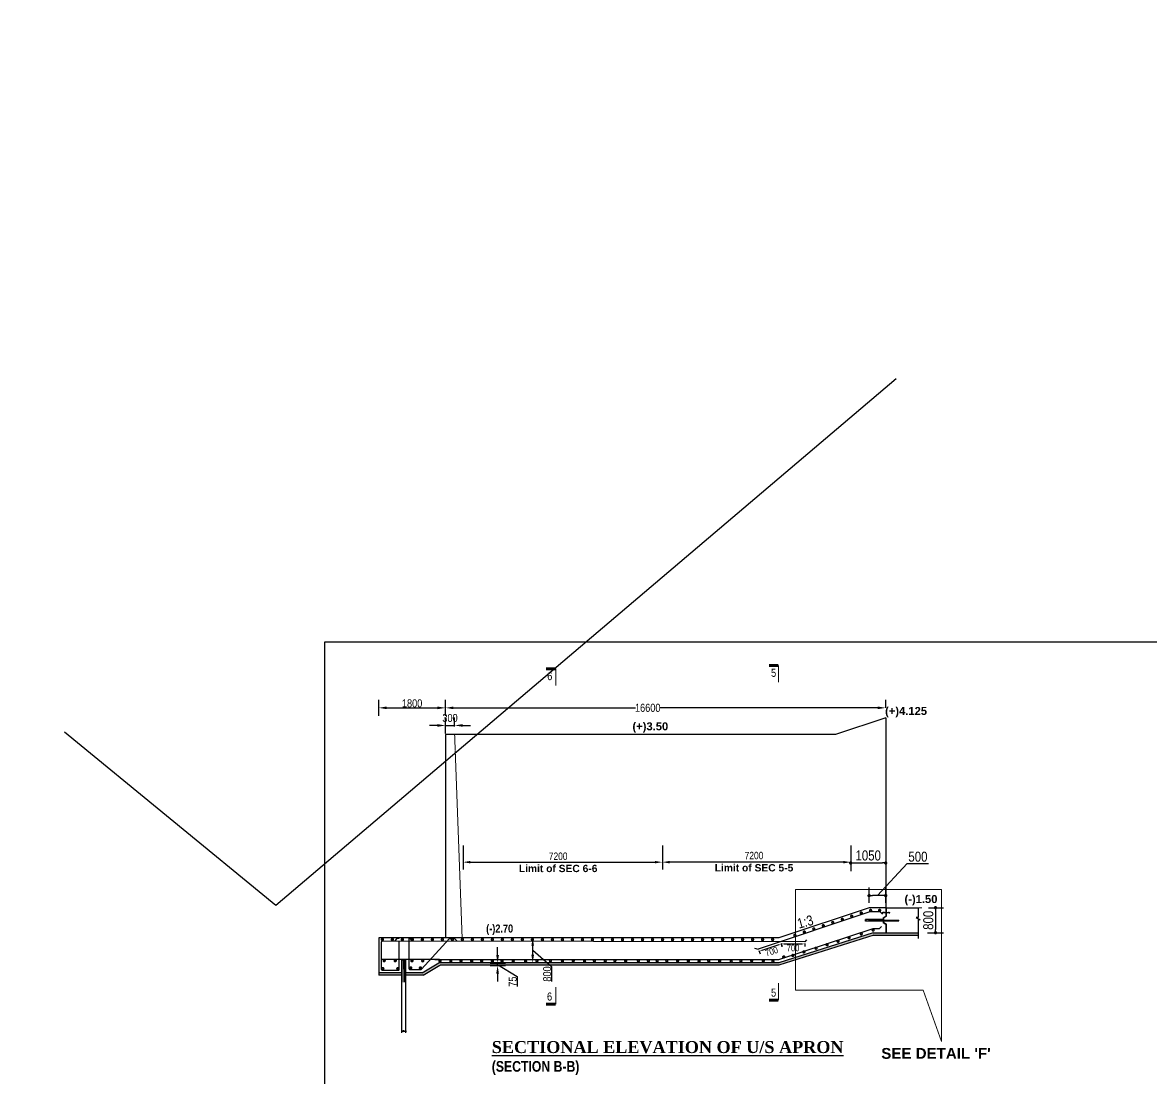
# Model space of a CAD drawing. Extents: x -119161 to 3778985, y -614964 to -30958.
# Drawn here: x 2950739 to 2984585, y -245201 to -213550 of the extents above; entities that cross this region are included whole.
import ezdxf

# ---------------------------------------------------------------- set-up
doc = ezdxf.new("R2010")
doc.units = 0
doc.header["$MEASUREMENT"] = 0
doc.linetypes.add('DASHED2', pattern=[9.525, 6.35, -3.175])
doc.linetypes.add('HIDDEN', pattern=[0.375, 0.25, -0.125])
doc.layers.get('0').update_dxf_attribs({"linetype": 'CONTINUOUS'})
doc.layers.get('DEFPOINTS').update_dxf_attribs({"linetype": 'CONTINUOUS'})
for name, color, linetype, lineweight in [('Dim', 7, 'CONTINUOUS', 9), ('HATCH', 252, 'CONTINUOUS', 5), ('line2', 3, 'CONTINUOUS', 30), ('ROD', 1, 'CONTINUOUS', 30), ('slop', 8, 'CONTINUOUS', 9)]:
    doc.layers.add(name, color=color, linetype=linetype, lineweight=lineweight)
for name, color, linetype in [('DOTTED', 240, 'DASHED2'), ('LINE', 7, 'CONTINUOUS'), ('TEXT', 10, 'CONTINUOUS'), ('TXT', 7, 'CONTINUOUS')]:
    doc.layers.add(name, color=color, linetype=linetype)
doc.styles.add('ARIAL', font='ARIALN.TTF')
doc.styles.add('DIM', font='isocp3.shx')
doc.styles.add('dimText', font='ARIALN.TTF')
doc.styles.get("Standard").update_dxf_attribs({"font": 'times.ttf', "height": 250})
doc.dimstyles.new('3', dxfattribs={"dimtxt": 225, "dimasz": 350, "dimexe": 100, "dimexo": 25, "dimgap": 9, "dimtad": 0, "dimdec": 0, "dimzin": 0, "dimdsep": 46, "dimtxsty": 'Standard', "dimcen": 0, "dimclrt": 256, "dimadec": 0, "dimazin": 0, "dimtfac": 1, "dimtdec": 0, "dimtofl": 0, "dimtmove": 2, "dimatfit": 3, "dimfxl": 1, "dimtolj": 1, "dimtzin": 0, "dimarcsym": 0})
doc.dimstyles.new('dim n_120', dxfattribs={"dimtxt": 240, "dimasz": 240, "dimexe": 240, "dimexo": 150, "dimgap": 100, "dimtad": 2, "dimdec": 0, "dimzin": 0, "dimdsep": 46, "dimtxsty": 'DIM', "dimcen": 350, "dimclrd": 5, "dimclre": 5, "dimclrt": 7, "dimadec": 0, "dimazin": 0, "dimtfac": 1, "dimtdec": 0, "dimtmove": 0, "dimatfit": 3, "dimfxl": 240, "dimfxlon": 1, "dimtolj": 1, "dimtzin": 0, "dimarcsym": 0})
doc.dimstyles.new('dim_250', dxfattribs={"dimtxt": 500, "dimasz": 500, "dimexe": 500, "dimexo": 100, "dimgap": 150, "dimtad": 1, "dimdec": 0, "dimzin": 0, "dimdsep": 46, "dimtxsty": 'ARIAL', "dimcen": 350, "dimclrd": 5, "dimclre": 5, "dimclrt": 7, "dimadec": 0, "dimazin": 0, "dimtfac": 1, "dimtdec": 0, "dimtmove": 0, "dimatfit": 3, "dimfxl": 500, "dimfxlon": 1, "dimtolj": 1, "dimtzin": 0, "dimarcsym": 0})
pattern_1 = [(37.5, (2624082.066, -259661.111), (-0.31496679, 9.63411885), [0, -7.6, 0, -8.5, 0, -8.125]), (7.5, (2624082.066, -259661.111), (8.84888353, 14.11073033), [0, -4.1, 0, -6.85, 0, -2.625]), (327.5, (2624075.916, -259661.111), (15.5707093, 0.02829527), [0, -2.5, 0, -9, 0, -11.75]), (317.5, (2624075.916, -259661.111), (15.030633, 4.3883778), [0, -1.25, 0, -5.9, 0, -6.75])]

# ---------------------------------------------------------------- blocks, each defined once
blk = doc.blocks.new('*D1183')
at = {"layer": 'DEFPOINTS', "color": 0, "lineweight": -2, "ltscale": 50}
for p in [(2963418, -234092), (2961418, -234582), (2963418, -234611)]:
    blk.add_point(p, dxfattribs=at)
at = {"layer": 'Dim', "color": 5, "lineweight": -2, "ltscale": 50}
for p, q in [((2961418, -234332), (2961418, -233852)), ((2963418, -234332), (2963418, -233852)), ((2961658, -234092), (2963178, -234092))]:
    blk.add_line(p, q, dxfattribs=at)
for points in [[(2961658, -234052), (2961658, -234132), (2961418, -234092)], [(2963178, -234052), (2963178, -234132), (2963418, -234092)]]:
    blk.add_solid(points, dxfattribs=at)
at = {"layer": 'Dim', "color": 7, "ltscale": 50, "insert": (2962418, -233959), "char_height": 240, "attachment_point": 5, "style": 'dimText'}
blk.add_mtext('\\A1;1800', dxfattribs=at)
blk = doc.blocks.new('*D1184')
at = {"layer": 'DEFPOINTS', "color": 0, "lineweight": -2, "ltscale": 50}
for p in [(2963418, -234092), (2976618, -234092), (2963418, -234592)]:
    blk.add_point(p, dxfattribs=at)
at = {"layer": 'Dim', "color": 5, "lineweight": -2, "ltscale": 50}
for p, q in [((2963418, -234332), (2963418, -233852)), ((2976618, -234092), (2976618, -233852)), ((2963658, -234092), (2969112, -234092)), ((2976378, -234092), (2969853, -234092))]:
    blk.add_line(p, q, dxfattribs=at)
for points in [[(2963658, -234052), (2963658, -234132), (2963418, -234092)], [(2976378, -234052), (2976378, -234132), (2976618, -234092)]]:
    blk.add_solid(points, dxfattribs=at)
at = {"layer": 'Dim', "color": 7, "ltscale": 50, "insert": (2969483, -234092), "char_height": 240, "attachment_point": 5, "style": 'dimText'}
blk.add_mtext('\\A1;16600', dxfattribs=at)
blk = doc.blocks.new('*D1185')
at = {"layer": 'DEFPOINTS', "color": 0, "lineweight": -2, "ltscale": 50}
for p in [(2964608, -241743), (2964608, -241818), (2964981, -241743)]:
    blk.add_point(p, dxfattribs=at)
at = {"layer": 'Dim', "color": 5, "lineweight": -2, "ltscale": 50}
for p, q in [((2964981, -241503), (2964981, -241263)), ((2964758, -241743), (2965221, -241743)), ((2964758, -241818), (2965221, -241818)), ((2964981, -241818), (2964981, -241743)), ((2964981, -241818), (2964981, -241743)), ((2964981, -241781), (2965567, -242148)), ((2964981, -242058), (2964981, -242298)), ((2965567, -242148), (2965567, -242450))]:
    blk.add_line(p, q, dxfattribs=at)
for points in [[(2964941, -241503), (2965021, -241503), (2964981, -241743)], [(2964941, -242058), (2965021, -242058), (2964981, -241818)]]:
    blk.add_solid(points, dxfattribs=at)
at = {"layer": 'Dim', "color": 7, "ltscale": 50, "insert": (2965435, -242299), "char_height": 240, "attachment_point": 5, "rotation": 90, "style": 'dimText'}
blk.add_mtext('\\A1;75', dxfattribs=at)
blk = doc.blocks.new('*D1195')
at = {"layer": 'DEFPOINTS', "color": 0, "lineweight": -2, "ltscale": 50}
for p in [(2963693, -234620), (2963693, -234803), (2963418, -236939)]:
    blk.add_point(p, dxfattribs=at)
at = {"layer": 'Dim', "color": 5, "lineweight": -2, "ltscale": 50}
for p, q in [((2963418, -234860), (2963418, -234380)), ((2963693, -234653), (2963693, -234380)), ((2963178, -234620), (2962938, -234620)), ((2963418, -234620), (2963693, -234620)), ((2963933, -234620), (2964173, -234620))]:
    blk.add_line(p, q, dxfattribs=at)
for points in [[(2963178, -234580), (2963178, -234660), (2963418, -234620)], [(2963933, -234580), (2963933, -234660), (2963693, -234620)]]:
    blk.add_solid(points, dxfattribs=at)
at = {"layer": 'Dim', "color": 7, "ltscale": 50, "insert": (2963555, -234397), "char_height": 240, "attachment_point": 5, "style": 'dimText'}
blk.add_mtext('\\A1;300', dxfattribs=at)
blk = doc.blocks.new('_Dot')
at = {"color": 0, "linetype": 'ByBlock', "lineweight": -2}
blk.add_line((-0.5, 0), (-1, 0), dxfattribs=at)
at = {"color": 0, "linetype": 'ByBlock', "const_width": 0.5}
blk.add_lwpolyline([(-0.25, 0, 1), (0.25, 0, 1)], format="xyb", close=True, dxfattribs=at)
blk = doc.blocks.new('*D1196')
at = {"layer": 'DEFPOINTS', "color": 0, "lineweight": -2, "ltscale": 50}
for p in [(2975568, -238284, 0), (2976618, -238284, 0), (2976618, -238743)]:
    blk.add_point(p, dxfattribs=at)
at = {"layer": 'Dim', "color": 5, "lineweight": -2, "ltscale": 50}
for p, q in [((2975568, -238503), (2975568, -238983)), ((2976618, -238503), (2976618, -238983)), ((2975668, -238743), (2976518, -238743))]:
    blk.add_line(p, q, dxfattribs=at)
at = {"layer": 'Dim', "color": 5, "lineweight": -2, "ltscale": 50, "xscale": 100, "yscale": 100, "zscale": 100, "rotation": 180}
blk.add_blockref('_Dot', (2975568, -238743), dxfattribs=at)
at = {"layer": 'Dim', "color": 5, "lineweight": -2, "ltscale": 50, "xscale": 100, "yscale": 100, "zscale": 100}
blk.add_blockref('_Dot', (2976618, -238743), dxfattribs=at)
at = {"layer": 'Dim', "color": 7, "ltscale": 50, "insert": (2976093, -238519), "char_height": 300, "attachment_point": 5, "style": 'dimText'}
blk.add_mtext('\\A1;1050', dxfattribs=at)
blk = doc.blocks.new('*D1197')
at = {"layer": 'DEFPOINTS', "color": 0, "lineweight": -2, "ltscale": 50}
for p in [(2976119, -239721), (2976119, -240085), (2976618, -240085)]:
    blk.add_point(p, dxfattribs=at)
at = {"layer": 'Dim', "color": 5, "lineweight": -2, "ltscale": 50}
for p, q in [((2976368, -239721), (2977263, -238759)), ((2977263, -238759), (2977906, -238759)), ((2976119, -239935), (2976119, -239481)), ((2976618, -239935), (2976618, -239481)), ((2976518, -239721), (2976219, -239721))]:
    blk.add_line(p, q, dxfattribs=at)
at = {"layer": 'Dim', "color": 5, "lineweight": -2, "ltscale": 50, "xscale": 100, "yscale": 100, "zscale": 100, "rotation": 180}
blk.add_blockref('_Dot', (2976119, -239721), dxfattribs=at)
at = {"layer": 'Dim', "color": 5, "lineweight": -2, "ltscale": 50, "xscale": 100, "yscale": 100, "zscale": 100}
blk.add_blockref('_Dot', (2976618, -239721), dxfattribs=at)
at = {"layer": 'Dim', "color": 7, "ltscale": 50, "insert": (2977584, -238556), "char_height": 300, "attachment_point": 5, "style": 'dimText'}
blk.add_mtext('\\A1;500', dxfattribs=at)
blk = doc.blocks.new('*D1198')
at = {"layer": 'DEFPOINTS', "color": 0, "lineweight": -2, "ltscale": 50}
for p in [(2977747, -240085), (2977347, -240835), (2978112, -240835)]:
    blk.add_point(p, dxfattribs=at)
at = {"layer": 'Dim', "color": 5, "lineweight": -2, "ltscale": 50}
for p, q in [((2977897, -240085), (2978352, -240085)), ((2978112, -240185), (2978112, -240735)), ((2977872, -240835), (2978352, -240835))]:
    blk.add_line(p, q, dxfattribs=at)
at = {"layer": 'Dim', "color": 5, "lineweight": -2, "ltscale": 50, "xscale": 100, "yscale": 100, "zscale": 100}
for p, rotation in [((2978112, -240085), 90), ((2978112, -240835), 270)]:
    blk.add_blockref('_Dot', p, dxfattribs=dict(at, rotation=rotation))
at = {"layer": 'Dim', "color": 7, "ltscale": 50, "insert": (2977896, -240460), "char_height": 300, "attachment_point": 5, "rotation": 90, "style": 'dimText'}
blk.add_mtext('\\A1;800', dxfattribs=at)
blk = doc.blocks.new('*U1100')
at = {"layer": 'ROD', "const_width": 53.8}
blk.add_lwpolyline([(22, 7, -1), (-22, -7, -1)], format="xyb", close=True, dxfattribs=at)
blk = doc.blocks.new('*U1101')
at = {"layer": 'Dim', "color": 0, "linetype": 'ByBlock', "lineweight": -2, "transparency": 16777216}
for p in [(0, 0), (300, 0), (600, 0), (900, 0), (1200, 0), (1500, 0), (1800, 0), (2100, 0), (2400, 0), (2700, 0), (3000, 0), (3300, 0), (3600, 0), (3900, 0), (4200, 0), (4500, 0), (4800, 0), (5100, 0), (5400, 0), (5700, 0), (6000, 0), (6300, 0), (6600, 0), (6900, 0), (7200, 0), (7500, 0), (7800, 0), (8100, 0), (8400, 0), (8700, 0), (9000, 0), (9300, 0), (9600, 0), (9900, 0), (10200, 0), (10500, 0), (10800, 0), (11100, 0), (11400, 0), (11700, 0)]:
    blk.add_blockref('*U1100', p, dxfattribs=at)
blk = doc.blocks.new('*U1102')
at = {"layer": 'ROD', "const_width": 53.8}
blk.add_lwpolyline([(22, 7, -1), (-22, -7, -1)], format="xyb", close=True, dxfattribs=at)
blk = doc.blocks.new('*U1103')
at = {"layer": 'Dim', "color": 0, "linetype": 'ByBlock', "lineweight": -2, "transparency": 16777216}
for p in [(0, 0), (300, 0), (600, 0), (900, 0), (1200, 0), (1500, 0), (1800, 0), (2100, 0)]:
    blk.add_blockref('*U1102', p, dxfattribs=at)
blk = doc.blocks.new('huk')
at = {"layer": 'Dim'}
h = blk.add_hatch(dxfattribs=at)
h.set_pattern_fill('ANSI31', color=15)
h.set_pattern_definition([(45, (-358365.36117, -19477.47705), (-0.08838834765, 0.08838834765), [])])
h.paths.add_polyline_path([(13, 3, 0.75964), (-13, 3), (-94, 3, 4.674984), (-94, -6), (-12, -6, 0.637498), (12, -6), (94, -6, 4.674984), (94, 3)])
h.paths.add_polyline_path([(-6, 0, -1), (6, 0, -1)], flags=16)
at = {"layer": 'DOTTED', "color": 8}
for points in [[(-94, 3), (-13, 3)], [(13, 3), (94, 3)], [(-94, -6), (-12, -6)], [(12, -6), (94, -6)]]:
    blk.add_lwpolyline(points, dxfattribs=at)
blk.add_circle((0, 0), 6.04, dxfattribs=at)
for centre, radius, start, end in [((-104, -1), 11, 24.1477, 335.8523), ((0, 0), 13, 15.5565, 164.4435), ((104, -1), 11, 204.1477, 155.8523), ((0, 0), 13, 204.9652, 335.0348)]:
    blk.add_arc(centre, radius, start, end, dxfattribs=at)
blk = doc.blocks.new('*D1202')
at = {"layer": 'DEFPOINTS', "color": 0, "lineweight": -2, "ltscale": 50}
for p in [(2972801, -241319), (2973466, -241098), (2972825, -241391)]:
    blk.add_point(p, dxfattribs=at)
at = {"layer": 'Dim', "color": 5, "lineweight": -2, "ltscale": 50}
for p, q in [((2973414, -241195), (2972901, -241366)), ((2973482, -241145), (2973515, -241245)), ((2972817, -241367), (2972850, -241467))]:
    blk.add_line(p, q, dxfattribs=at)
for points in [[(2973410, -241182), (2973418, -241207), (2973490, -241170)], [(2972897, -241353), (2972905, -241378), (2972825, -241391)]]:
    blk.add_solid(points, dxfattribs=at)
at = {"layer": 'Dim', "color": 7, "ltscale": 50, "insert": (2973196, -241396), "char_height": 200, "attachment_point": 5, "rotation": 18.4305, "style": 'dimText'}
blk.add_mtext('\\A1;700', dxfattribs=at)
blk = doc.blocks.new('*D1203')
at = {"layer": 'DEFPOINTS', "color": 0, "lineweight": -2, "ltscale": 50}
for p in [(2973490, -241106), (2974190, -241106), (2974190, -241169)]:
    blk.add_point(p, dxfattribs=at)
at = {"layer": 'Dim', "color": 5, "lineweight": -2, "ltscale": 50}
for p, q in [((2973490, -241156), (2973490, -241249)), ((2973570, -241169), (2974110, -241169)), ((2974190, -241156), (2974190, -241249))]:
    blk.add_line(p, q, dxfattribs=at)
for points in [[(2973570, -241155), (2973570, -241182), (2973490, -241169)], [(2974110, -241155), (2974110, -241182), (2974190, -241169)]]:
    blk.add_solid(points, dxfattribs=at)
at = {"layer": 'Dim', "color": 7, "ltscale": 50, "insert": (2973840, -241291), "char_height": 200, "attachment_point": 5, "style": 'dimText'}
blk.add_mtext('\\A1;700', dxfattribs=at)
blk = doc.blocks.new('SEX')
at = {"layer": 'Dim', "color": 6, "ltscale": 500}
blk.add_lwpolyline([(0, 0, 60, 60, 0), (192, 0, 0, 0, 0)], format="xyseb", dxfattribs=at)
blk.add_lwpolyline([(0, -337), (0, 0), (0, 0)], dxfattribs=at)
blk = doc.blocks.new('*D1225')
at = {"layer": 'DEFPOINTS', "color": 0, "lineweight": -2, "ltscale": 50}
for p in [(2966034, -240985), (2966071, -240985), (2966034, -241735)]:
    blk.add_point(p, dxfattribs=at)
at = {"layer": 'Dim', "color": 5, "lineweight": -2, "ltscale": 50}
for p, q in [((2966034, -240985), (2965794, -240985)), ((2966034, -241495), (2966034, -241225)), ((2966034, -241360), (2966602, -241842)), ((2966034, -241735), (2965794, -241735)), ((2966602, -241842), (2966602, -242297))]:
    blk.add_line(p, q, dxfattribs=at)
for points in [[(2965994, -241225), (2966074, -241225), (2966034, -240985)], [(2965994, -241495), (2966074, -241495), (2966034, -241735)]]:
    blk.add_solid(points, dxfattribs=at)
at = {"layer": 'Dim', "color": 7, "ltscale": 50, "insert": (2966470, -242070), "char_height": 240, "attachment_point": 5, "rotation": 90, "style": 'dimText'}
blk.add_mtext('\\A1;800', dxfattribs=at)
blk = doc.blocks.new('*D1282')
at = {"layer": 'DEFPOINTS', "color": 0, "lineweight": -2, "ltscale": 50}
for p in [(2969922, -237803), (2963945, -238044), (2969922, -238718)]:
    blk.add_point(p, dxfattribs=at)
at = {"layer": 'Dim', "color": 5, "lineweight": -2, "ltscale": 50}
for p, q in [((2963945, -238218), (2963945, -238938)), ((2969922, -238218), (2969922, -238938)), ((2964165, -238718), (2969702, -238718))]:
    blk.add_line(p, q, dxfattribs=at)
for points in [[(2964165, -238681), (2964165, -238754), (2963945, -238718)], [(2969702, -238681), (2969702, -238754), (2969922, -238718)]]:
    blk.add_solid(points, dxfattribs=at)
at = {"layer": 'Dim', "color": 7, "ltscale": 50, "insert": (2966797, -238725), "char_height": 220, "attachment_point": 5, "style": 'ARIAL'}
blk.add_mtext('\\A1;7200\\P{\\fArial|b1|i0|c0|p34;Limit of SEC 6-6}', dxfattribs=at)
blk = doc.blocks.new('*D1283')
at = {"layer": 'DEFPOINTS', "color": 0, "lineweight": -2, "ltscale": 50}
for p in [(2975568, -237825), (2969922, -238283), (2969922, -238718)]:
    blk.add_point(p, dxfattribs=at)
at = {"layer": 'Dim', "color": 5, "lineweight": -2, "ltscale": 50}
for p, q in [((2975568, -238218), (2975568, -238938)), ((2969922, -238383), (2969922, -238938)), ((2975348, -238718), (2970142, -238718))]:
    blk.add_line(p, q, dxfattribs=at)
for points in [[(2970142, -238681), (2970142, -238754), (2969922, -238718)], [(2975348, -238681), (2975348, -238754), (2975568, -238718)]]:
    blk.add_solid(points, dxfattribs=at)
at = {"layer": 'Dim', "color": 7, "ltscale": 50, "insert": (2972669, -238704), "char_height": 220, "attachment_point": 5, "style": 'ARIAL'}
blk.add_mtext('\\A1;7200\\P{\\fArial|b1|i0|c0|p34;Limit of SEC 5-5}', dxfattribs=at)
blk = doc.blocks.new('*D2064')
at = {"layer": 'DEFPOINTS', "color": 0, "lineweight": -2}
for p in [(2462635, -31122), (2462635, -33338), (2521930, -33338)]:
    blk.add_point(p, dxfattribs=at)
at = {"layer": 'DEFPOINTS', "color": 0, "linetype": 'ByBlock', "lineweight": -2}
for p in [(3484626, -240111), (3485507, -240111), (3485507, -240315)]:
    blk.add_point(p, dxfattribs=at)
at = {"layer": 'LINE', "color": 0, "lineweight": -2}
for p, q in [((2462635, -33313), (2462635, -31022)), ((2463185, -31122), (2491842, -31122)), ((2521380, -31122), (2492723, -31122)), ((2521930, -33313), (2521930, -31022))]:
    blk.add_line(p, q, dxfattribs=at)
at = {"layer": 'LINE', "color": 0, "linetype": 'ByBlock', "lineweight": -2}
for p, q in [((3484626, -240136), (3484626, -240415)), ((3485507, -240136), (3485507, -240415)), ((3484976, -240315), (3485157, -240315))]:
    blk.add_line(p, q, dxfattribs=at)
at = {"layer": 'LINE', "color": 0, "lineweight": -2}
for points in [[(2463185, -31031), (2463185, -31214), (2462635, -31122)], [(2521380, -31031), (2521380, -31214), (2521930, -31122)]]:
    blk.add_solid(points, dxfattribs=at)
at = {"layer": 'LINE', "color": 0, "linetype": 'ByBlock', "lineweight": -2}
for points in [[(3484976, -240257), (3484976, -240373), (3484626, -240315)], [(3485157, -240257), (3485157, -240373), (3485507, -240315)]]:
    blk.add_solid(points, dxfattribs=at)
at = {"layer": 'LINE', "insert": (2492283, -31122), "char_height": 250, "attachment_point": 5}
blk.add_mtext('\\A1;59295', dxfattribs=at)
at = {"layer": 'LINE', "linetype": 'ByBlock', "lineweight": -2, "insert": (3485066, -240810), "char_height": 250, "attachment_point": 5}
blk.add_mtext('\\A1;1000', dxfattribs=at)

msp = doc.modelspace()

# ---------------------------------------------------------------- hatches: boundary and pattern name
at = {"layer": 'Dim'}
h = msp.add_hatch(dxfattribs=at)
h.set_pattern_fill('AR-SAND', color=8, scale=5)
h.set_pattern_definition(pattern_1)
h.paths.add_polyline_path([(2976638.3, -240084.6), (2976618.3, -240084.6), (2976618.3, -240334.6), (2976538.3, -240384.6), (2976538.3, -240428.5), (2976558.3, -240428.5), (2976558.3, -240391.7), (2976638.3, -240341.7)])
h = msp.add_hatch(color=15, dxfattribs=at)
h.dxf.hatch_style = 1
h.paths.add_polyline_path([(2976033.8, -240440.7), (2976008.3, -240440.7), (2976008.4, -240490.7), (2976033.9, -240490.7)])
h = msp.add_hatch(color=15, dxfattribs=at)
h.dxf.hatch_style = 1
h.paths.add_polyline_path([(2977008.1, -240455.5), (2977008.1, -240475.5), (2976108.7, -240475.5), (2976108.7, -240455.5)])
h = msp.add_hatch(dxfattribs=at)
h.set_pattern_fill('AR-SAND', color=8, scale=5)
h.set_pattern_definition(pattern_1)
h.paths.add_polyline_path([(2976618.3, -240834.6), (2976638.3, -240834.6), (2976638.3, -240577.5), (2976558.3, -240527.5), (2976558.3, -240490.7), (2976538.3, -240490.7), (2976538.3, -240534.6), (2976618.3, -240584.6)])
at = {"layer": 'HATCH', "ltscale": 10}
h = msp.add_hatch(dxfattribs=at)
h.set_pattern_fill('ANSI31', color=256, scale=375, angle=45, style=0)
h.set_pattern_definition([(90, (2945506.11, -232611.36), (-46.875, 7e-15), [])])
h.paths.add_polyline_path([(2962108.3, -242310.9), (2962152.5, -242310.9), (2962152.5, -242297.4), (2962180.5, -242323.4), (2962180.5, -242310.9), (2962228.3, -242310.9), (2962228.3, -241660.1), (2962108.3, -241660.1)])
at = {"layer": 'LINE', "lineweight": 15}
h = msp.add_hatch(dxfattribs=at)
h.set_pattern_fill('AR-CONC', color=51, scale=20, style=0)
h.set_pattern_definition([(50, (148550.98, 479074), (143.4520365, -12.550427), [15, -165]), (355, (148550.98, 479074), (-27.750267, 150.438427), [12, -132]), (100.4514445, (148562.93, 479072.96), (115.7017693, 137.887998), [12.7480384, -140.2284224]), (46.1842, (148550.98, 479114), (213.448266, -33.103856), [22.5, -247.5]), (96.6356355, (148568.76, 479111.24), (186.932389, 194.82372), [19.122068, -210.342752]), (351.184164, (148550.98, 479114), (186.932389, 194.82372), [18, -198]), (21, (148570.98, 479104), (119.3814104, -80.523778), [15, -165]), (326, (148570.98, 479104), (48.6630664, 145.030009), [12, -132]), (71.451445, (148580.92, 479097.29), (168.0444753, 64.5062306), [12.748038, -140.2284224]), (37.5, (148550.975, 479074), (2.4319711, 66.5787708), [0, -130.4, 0, -134, 0, -132.5]), (7.5, (148550.975, 479074), (52.6139075, 78.8823424), [0, -76.4, 0, -127.4, 0, -50.5]), (327.5, (148506.375, 479074), (106.7644872, -4.5109743), [0, -50, 0, -156, 0, -207]), (317.5, (148486.375, 479074), (116.637234, 20.0209965), [0, -65, 0, -103.6, 0, -147])])
h.paths.add_polyline_path([(2962228.3, -242034.6), (2962228.3, -242109.4), (2962749.7, -242109.4), (2963249, -241809.6), (2968501.7, -241809.6), (2971160.7, -241809.6), (2973418.5, -241809.6), (2976251.8, -240909.6), (2977592.4, -240909.6), (2977592.4, -240834.6), (2977088.3, -240834.6), (2976240.2, -240834.6), (2974388, -241421.9), (2973418.5, -241734.6), (2971149.4, -241734.6), (2968489.9, -241734.6), (2963222, -241734.6), (2962722.4, -242034.6)])
h.paths.add_polyline_path([(2962108.3, -242109.4), (2962108.3, -242034.6), (2961419, -242034.6), (2961419, -242109.4)])

# ---------------------------------------------------------------- linework, layer by layer
for p, q in [((2976558.3, -240439.9), (2976008.3, -240440.7)), ((2976558.3, -240490.7), (2976008.4, -240490.7))]:
    msp.add_line(p, q)
for points in [[(2976008.4, -240490.7), (2976008.3, -240440.7)], [(2976033.9, -240490.7), (2976033.8, -240440.7)]]:
    msp.add_lwpolyline(points)
at = {"layer": 'Dim', "ltscale": 500}
msp.add_line((2976676.9, -240084.6), (2977702.8, -240084.6), dxfattribs=at)
at = {"layer": 'DOTTED', "color": 0, "linetype": 'HIDDEN', "lineweight": 20, "ltscale": 5}
msp.add_lwpolyline([(2963692.7, -234892.8), (2963918.3, -240984.6)], dxfattribs=at)
at = {"layer": 'DOTTED', "color": 7, "linetype": 'HIDDEN', "lineweight": 20, "ltscale": 3000000.0}
for points in [[(2977745.5, -242550.6), (2973914.7, -242550.6), (2973914.7, -239536.7), (2978294, -239536.7), (2978294, -242808.4)], [(2978294, -242808.4), (2978294, -244095.2), (2977745.5, -242550.6)]]:
    msp.add_lwpolyline(points, dxfattribs=at)
at = {"layer": 'LINE', "color": 0, "linetype": 'ByBlock', "lineweight": -2}
for p, q in [((2958334.4, -240005.3), (2976936.3, -224219.7)), ((2951995.3, -234812.7), (2958334.4, -240005.3))]:
    msp.add_line(p, q, dxfattribs=at)
at = {"layer": 'LINE', "ltscale": 500}
for p, q in [((2963418.3, -234892.8), (2963418.3, -240984.6)), ((2976618.3, -240084.6), (2977595, -240084.6)), ((2976240.2, -240834.6), (2977592.4, -240834.6)), ((2976251.8, -240909.6), (2977592.4, -240909.6))]:
    msp.add_line(p, q, dxfattribs=at)
at = {"layer": 'LINE', "ltscale": 0.5}
msp.add_line((2975114.2, -234892.8), (2963418.3, -234892.8), dxfattribs=at)
at = {"layer": 'LINE'}
for p, q in [((2962108.3, -243829.6), (2962108.3, -241634.6)), ((2962228.3, -241634.6), (2962108.3, -241634.6)), ((2962168.3, -241920.6), (2962168.3, -241634.6)), ((2962228.3, -243829.6), (2962228.3, -241634.6)), ((2962228.3, -241659.6), (2962108.3, -241659.6)), ((2962108.3, -242034.6), (2961419, -242034.6)), ((2962108.3, -242109.4), (2961419, -242109.4)), ((2962722.4, -242034.6), (2962228.3, -242034.6)), ((2962749.7, -242109.4), (2962228.3, -242109.4))]:
    msp.add_line(p, q, dxfattribs=at)
at = {"layer": 'LINE', "elevation": 0}
msp.add_lwpolyline([(3013566.8, -270127.2), (2959803.4, -270127.2), (2959803.4, -232108.7), (3013566.8, -232108.7)], close=True, dxfattribs=at)
at = {"layer": 'LINE', "ltscale": 500}
for points in [[(2976618.3, -234391.4), (2975114.2, -234892.8)], [(2976618.3, -234391.4), (2976618.3, -240084.6)], [(2976618.3, -234391.4), (2976618.3, -240084.6)], [(2976618.3, -240084.6), (2976118.5, -240084.6), (2973418.5, -240984.6), (2961419, -240984.6)], [(2976240.2, -240834.6), (2973418.5, -241734.6), (2963222, -241734.6)], [(2976262.9, -240906.1), (2973418.5, -241809.6), (2963254.9, -241809.6)], [(2961419, -240984.6), (2961419, -242109.4)], [(2962722.4, -242034.6), (2963222, -241734.6)], [(2962749.7, -242109.4), (2963249, -241809.6)]]:
    msp.add_lwpolyline(points, dxfattribs=at)
at = {"layer": 'LINE', "lineweight": 15}
for points in [[(2976618.3, -240240.5), (2976618.3, -240334.6), (2976538.3, -240384.6), (2976538.3, -240440)], [(2976638.3, -240240.7), (2976638.3, -240341.7), (2976558.3, -240391.7), (2976558.3, -240455.5)], [(2976618.3, -240084.6), (2976618.3, -240240.5)], [(2976638.3, -240084.6), (2976638.3, -240240.7)], [(2976538.3, -240490.7), (2976538.3, -240534.6), (2976618.3, -240584.6), (2976618.3, -240834.6)], [(2976558.3, -240475.5), (2976558.3, -240527.5), (2976638.3, -240577.5), (2976638.3, -240834.6)]]:
    msp.add_lwpolyline(points, dxfattribs=at)
at = {"layer": 'LINE'}
msp.add_lwpolyline([(2962094, -243779.6), (2962156.9, -243779.6), (2962156.9, -243751), (2962185, -243806.4), (2962185, -243779.6), (2962251.4, -243779.6)], dxfattribs=at)
at = {"layer": 'line2', "color": 2}
msp.add_line((2977008.1, -240475.5), (2977008.1, -240455.5), dxfattribs=at)
at = {"layer": 'line2', "color": 1}
for points in [[(2976618.3, -240084.6), (2976638.3, -240084.6)], [(2976638.3, -240242.8), (2976634.1, -240246.2), (2976628.2, -240247.6), (2976621.9, -240245.9), (2976618.3, -240243)], [(2976638.3, -240834.6), (2976618.3, -240834.6)]]:
    msp.add_lwpolyline(points, dxfattribs=at)
at = {"layer": 'line2', "color": 5}
msp.add_lwpolyline([(2977595, -240084.6), (2977595, -240379.3), (2977526.7, -240379.3), (2977654.3, -240450.2), (2977592.4, -240449.6), (2977592.4, -241010.3)], dxfattribs=at)
at = {"layer": 'line2', "color": 2}
for points in [[(2976108.7, -240455.5), (2977008.1, -240455.5)], [(2976108.7, -240455.5), (2976108.7, -240475.5)], [(2976108.7, -240475.5), (2977008.1, -240475.5)]]:
    msp.add_lwpolyline(points, dxfattribs=at)
at = {"layer": 'ROD', "ltscale": 500}
for points in [[(2976449.5, -240209.6), (2976138.8, -240209.6), (2972795.1, -241323.9)], [(2976520.8, -240274.2), (2976449.5, -240209.6)], [(2963102.3, -241631), (2973418.5, -241631), (2976240.2, -240709.6), (2976436.9, -240709.6), (2976491.8, -240648.3)], [(2962034.3, -241009.6), (2961959.3, -241009.6), (2961896.6, -241079.2)], [(2962323.6, -241007.8), (2962348.6, -241007.8), (2962411.2, -241077.4)], [(2963536.4, -241009.6), (2963686.4, -241009.6), (2963773.4, -241088.4)], [(2972682.2, -241292.4), (2972795.2, -241323.9)], [(2974241.1, -241044.9), (2974192.1, -241104)], [(2963239.2, -241631), (2961496.7, -241631)]]:
    msp.add_lwpolyline(points, dxfattribs=at)
at = {"layer": 'ROD', "const_width": 53.8}
for points in [[(2976183.4, -240151.1, -1), (2976146.4, -240178.8, -1)], [(2976454, -240148.9, -1), (2976417, -240176.6, -1)], [(2975535.8, -240969.7, -1), (2975498.9, -240997.5, -1)], [(2975902.3, -240854, -1), (2975865.3, -240881.8, -1)], [(2976260.3, -240740.5, -1), (2976223.3, -240768.3, -1)], [(2974547.8, -241283, -1), (2974510.9, -241310.8, -1)], [(2974877.2, -241179.2, -1), (2974840.2, -241206.9, -1)], [(2975206.5, -241075.3, -1), (2975169.6, -241103, -1)], [(2961600.8, -241657.8, -1), (2961563.8, -241685.5, -1)], [(2961931.9, -241657.8, -1), (2961895, -241685.5, -1)], [(2962432.5, -241660.5, -1), (2962395.5, -241688.2, -1)], [(2962756.8, -241662.3, -1), (2962719.8, -241690, -1)], [(2963273.6, -241663.9, -1), (2963236.6, -241691.6, -1)], [(2963597.9, -241665.7, -1), (2963560.9, -241693.4, -1)], [(2963900.7, -241665.4, -1), (2963863.8, -241693.1, -1)], [(2964225, -241667.2, -1), (2964188.1, -241694.9, -1)], [(2964521, -241665.4, -1), (2964484, -241693.1, -1)], [(2964842.5, -241669.9, -1), (2964805.5, -241697.6, -1)], [(2965132.5, -241669.2, -1), (2965095.5, -241696.9, -1)], [(2965467.6, -241667.7, -1), (2965430.6, -241695.4, -1)], [(2965839.2, -241669, -1), (2965802.2, -241696.7, -1)], [(2966179.6, -241662.8, -1), (2966142.7, -241690.5, -1)], [(2966585.8, -241662.2, -1), (2966548.8, -241689.9, -1)], [(2966944.3, -241665.9, -1), (2966907.4, -241693.6, -1)], [(2967268.6, -241658.3, -1), (2967231.7, -241686, -1)], [(2967605.8, -241667, -1), (2967568.8, -241694.7, -1)], [(2967901.8, -241662.5, -1), (2967864.8, -241690.2, -1)], [(2968226.1, -241664.3, -1), (2968189.1, -241692, -1)], [(2968516.1, -241660.4, -1), (2968479.1, -241688.1, -1)], [(2968840.4, -241665.4, -1), (2968803.4, -241693.1, -1)], [(2969222.2, -241662.1, -1), (2969185.2, -241689.8, -1)], [(2969520.8, -241662.5, -1), (2969483.8, -241690.2, -1)], [(2969783.8, -241662.5, -1), (2969746.8, -241690.2, -1)], [(2970073.8, -241663.6, -1), (2970036.9, -241691.3, -1)], [(2970398.1, -241660.5, -1), (2970361.2, -241688.2, -1)], [(2970717.2, -241666.1, -1), (2970680.2, -241693.8, -1)], [(2971041.5, -241667.8, -1), (2971004.5, -241695.5, -1)], [(2971331.6, -241664.9, -1), (2971294.6, -241692.6, -1)], [(2971655.9, -241666.7, -1), (2971618.9, -241694.4, -1)], [(2972003.2, -241668.9, -1), (2971966.3, -241696.6, -1)], [(2972293.3, -241665.3, -1), (2972256.3, -241693, -1)], [(2972617.6, -241656.6, -1), (2972580.6, -241684.3, -1)], [(2972965, -241658.8, -1), (2972928, -241686.5, -1)], [(2973255.1, -241672.2, -1), (2973218.1, -241699.9, -1)], [(2973579.4, -241546.4, -1), (2973542.4, -241574.1, -1)], [(2973854.1, -241500.1, -1), (2973817.2, -241527.8, -1)], [(2974183.5, -241394.1, -1), (2974146.5, -241421.8, -1)], [(2961559.3, -241894.3, -1), (2961522.3, -241922, -1)], [(2962008, -241897.7, -1), (2961971, -241925.4, -1)], [(2962394.6, -241874.7, -1), (2962357.7, -241902.4, -1)], [(2962684.7, -241874.7, -1), (2962647.7, -241902.4, -1)]]:
    msp.add_lwpolyline(points, format="xyb", close=True, dxfattribs=at)
at = {"layer": 'ROD', "ltscale": 500}
for points in [[(2974192.1, -241104), (2961524, -241084.9, 0.4142136), (2961494, -241114.9), (2961494, -241923.6, 0.4142134), (2961524, -241953.6), (2962004.3, -241954, 0.4142137), (2962034.3, -241924), (2962034.3, -241104)], [(2962323.6, -241007.8), (2962323.6, -241903.1, 0.4142136), (2962353.6, -241933.1), (2962675, -241934.8, 0.1991234), (2962696.3, -241926), (2963536.4, -241009.6)]]:
    msp.add_lwpolyline(points, format="xyb", dxfattribs=at)
at = {"layer": 'slop'}
msp.add_line((2963517.5, -240984.6), (2963517.5, -240984.6), dxfattribs=at)

# ---------------------------------------------------------------- block references
at = {"layer": 'Dim', "color": 6, "xscale": -1.5, "yscale": 1.5, "zscale": 1.5}
for p in [(2973402.3, -232820.6, 0), (2966722.7, -232919.6)]:
    msp.add_blockref('SEX', p, dxfattribs=at)
at = {"layer": 'Dim', "rotation": 18.55056654266602}
msp.add_blockref('*U1103', (2973894, -240909.1), dxfattribs=at)
at = {"layer": 'Dim'}
msp.add_blockref('*U1101', (2961526.4, -241038.3), dxfattribs=at)
at = {"layer": 'Dim', "color": 6, "xscale": 1.5, "yscale": 1.5, "zscale": 1.5, "rotation": 180}
for p in [(2966722.7, -242971.2), (2973402.3, -242853.1, 0)]:
    msp.add_blockref('SEX', p, dxfattribs=at)
at = {"layer": 'line2', "color": 1, "xscale": -1}
msp.add_blockref('huk', (2976628.2, -240234.5), dxfattribs=at)

# ---------------------------------------------------------------- texts
at = {"layer": 'TEXT', "ltscale": 500, "style": 'ARIAL'}
msp.add_text('1:3', height=300, rotation=15.54193, dxfattribs=at).set_placement((2974015.5, -240713.8))
at = {"layer": 'TEXT', "color": 6, "attachment_point": 6, "style": 'ARIAL'}
for s, insert, char_height, width in [('{\\fArial|b1|i0|c0|p34;(+)4.125}', (2977857.2, -234221, 0), 240, 1826.208), ('{\\fArial|b1|i0|c0|p34;(+)3.50}', (2970096.5, -234681.9, 0), 240, 1826.208), ('{\\fArial|b1|i0|c0|p34;(-)1.50}', (2978168.9, -239860, 0), 240, 1826.208), ('{\\fArial Narrow|b1|i0|c0|p34;(-)2.70}', (2965448, -240743.5, 0), 240, 1504.163), ("{\\fArial|b1|i0|c0|p34;\\C7;SEE DETAIL 'F'}", (2979767.6, -244452.6, 0), 324, 4023.175)]:
    msp.add_mtext(s, dxfattribs=dict(at, insert=insert, char_height=char_height, width=width))
at = {"layer": 'TXT', "char_height": 240, "attachment_point": 5, "style": 'ARIAL'}
for insert in [(2966545.7, -233142.3), (2966539.4, -242748.5)]:
    msp.add_mtext('6', dxfattribs=dict(at, insert=insert))
for insert, width in [((2973257.3, -233043.3, 0), 345.867), ((2973257.3, -242630.4, 0), 241.562)]:
    msp.add_mtext('5', dxfattribs=dict(at, insert=insert, width=width))
at = {"layer": 'TXT', "color": 0, "insert": (2964807.3, -244587.9, 0), "char_height": 40, "width": 15830.822, "attachment_point": 4}
msp.add_mtext('\\A1;{\\fTimes New Roman|b1|i0|c0|p18;\\H9x;\\L\\C6;SECTIONAL ELEVATION OF U/S APRON\\fArial Narrow|b1|i0|c0|p34;\\H0.8889x;\\l\\C0;\\P(SECTION B-B)}', dxfattribs=at)

# ---------------------------------------------------------------- dimensions: what is measured, and where the dimension line sits
at = {"layer": 'Dim', "ltscale": 50}
dim = msp.add_linear_dim(base=(2963418.3, -234091.5), p1=(2961418, -234582.4), p2=(2963418.3, -234611.5), text='1800', dimstyle='dim n_120', override={"dimgap": 10, "dimtxsty": 'dimText', "dimtmove": 2}, dxfattribs=at)
dim.commit()
dim.dimension.update_dxf_attribs({"geometry": '*D1183', "text_midpoint": (2962418.2, -233959)})
for base, p1, p2, text, dimstyle, override, picture, middle in [((2963418.3, -234091.5), (2976618.3, -234091.5), (2963418.3, -234592.3), '16600', 'dim n_120', {"dimgap": 10, "dimtxsty": 'dimText', "dimtmove": 2}, '*D1184', (2969482.5, -234091.5)), ((2963692.7, -234619.9), (2963418.3, -236938.7), (2963692.7, -234802.5), '300', 'dim n_120', {"dimtxsty": 'dimText'}, '*D1195', (2963555.5, -234619.9)), ((2969921.8, -238717.5, 0), (2963945.5, -238044.1, 0), (2969921.8, -237802.5, 0), '7200\\P{\\fArial|b1|i0|c0|p34;Limit of SEC 6-6}', 'dim_250', {"dimtxt": 220, "dimasz": 220, "dimexe": 220, "dimgap": 100, "dimtmove": 1}, '*D1282', (2966797, -239122.6, 0))]:
    dim = msp.add_linear_dim(base=base, p1=p1, p2=p2, text=text, dimstyle=dimstyle, override=override, dxfattribs=at)
    dim.commit()
    dim.dimension.update_dxf_attribs({"geometry": picture, "text_midpoint": middle, "dimtype": 160})
for base, p1, p2, angle, text, dimstyle, override, picture, middle in [((2969921.8, -238717.5, 0), (2975568.3, -237824.5, 0), (2969921.8, -238282.5, 0), 180, '7200\\P{\\fArial|b1|i0|c0|p34;Limit of SEC 5-5}', 'dim_250', {"dimtxt": 220, "dimasz": 220, "dimexe": 220, "dimgap": 100, "dimtmove": 1}, '*D1283', (2972669.3, -239102, 0)), ((2978112.1, -240834.6), (2977747.1, -240084.6), (2977347.1, -240834.6), 90, '800', 'dim n_120', {"dimtxt": 300, "dimasz": 100, "dimgap": 50, "dimtxsty": 'dimText', "dimblk1": 'Dot', "dimblk2": 'Dot', "dimsah": 1, "dimtmove": 2}, '*D1198', (2977895.9, -240459.6)), ((2966033.9, -240984.6), (2966033.9, -241734.6), (2966071.4, -240984.6), 90, '800', 'dim n_120', {"dimgap": 10, "dimtxsty": 'dimText', "dimtmove": 1}, '*D1225', (2966602.4, -241852.5))]:
    dim = msp.add_linear_dim(base=base, p1=p1, p2=p2, angle=angle, text=text, dimstyle=dimstyle, override=override, dxfattribs=at)
    dim.commit()
    dim.dimension.update_dxf_attribs({"geometry": picture, "text_midpoint": middle, "dimtype": 160})
dim = msp.add_linear_dim(base=(2976618.3, -238742.5, 0), p1=(2975568.3, -238284.3), p2=(2976618.3, -238284.3), dimstyle='dim n_120', override={"dimtxt": 300, "dimasz": 100, "dimgap": 50, "dimtxsty": 'dimText', "dimblk1": 'Dot', "dimblk2": 'Dot', "dimsah": 1, "dimtmove": 2}, dxfattribs=at)
dim.commit()
dim.dimension.update_dxf_attribs({"geometry": '*D1196', "text_midpoint": (2976093.3, -238519, 0), "dimtype": 160})
for base, p1, p2, angle, override, picture, middle, dimtype in [((2976118.5, -239720.6), (2976618.3, -240084.6), (2976118.5, -240084.6), 180, {"dimtxt": 300, "dimasz": 100, "dimgap": 50, "dimtxsty": 'dimText', "dimblk1": 'Dot', "dimblk2": 'Dot', "dimsah": 1, "dimtmove": 1}, '*D1197', (2977312.9, -238759), 160), ((2964980.7, -241743.1), (2964608.3, -241818.1), (2964608.3, -241743.1), 90, {"dimgap": 10, "dimtxsty": 'dimText', "dimtmove": 1}, '*D1185', (2965567, -242158.3), 161)]:
    dim = msp.add_linear_dim(base=base, p1=p1, p2=p2, angle=angle, dimstyle='dim n_120', override=override, dxfattribs=at)
    dim.commit()
    dim.dimension.update_dxf_attribs({"geometry": picture, "text_midpoint": middle, "dimtype": dimtype})
dim = msp.add_aligned_dim(p1=(2973465.7, -241097.7), p2=(2972801.2, -241319.1), distance=75.7, dimstyle='dim n_120', override={"dimtxt": 200, "dimasz": 80, "dimexe": 80, "dimexo": 50, "dimgap": 20, "dimtxsty": 'dimText', "dimtmove": 1}, dxfattribs=at)
dim.commit()
dim.dimension.update_dxf_attribs({"geometry": '*D1202', "text_midpoint": (2973196, -241396.1)})
dim = msp.add_linear_dim(base=(2974189.8, -241168.5), p1=(2973489.8, -241105.5), p2=(2974189.8, -241105.5), dimstyle='dim n_120', override={"dimtxt": 200, "dimasz": 80, "dimexe": 80, "dimexo": 50, "dimgap": 20, "dimtxsty": 'dimText', "dimtmove": 1}, dxfattribs=at)
dim.commit()
dim.dimension.update_dxf_attribs({"geometry": '*D1203', "text_midpoint": (2973839.8, -241290.6)})
at = {"layer": 'LINE', "color": 0, "linetype": 'ByBlock', "lineweight": -2}
dim = msp.add_linear_dim(base=(3485507.4, -240315), p1=(3484625.5, -240110.7), p2=(3485507.4, -240110.6), text='1000', dimstyle='3', dxfattribs=at)
dim.commit()
dim.dimension.update_dxf_attribs({"geometry": '*D2064', "text_midpoint": (3485066.5, -240810)})
at = {"layer": 'LINE'}
dim = msp.add_linear_dim(base=(2462635.3, -31122.3), p1=(2521930.4, -33338), p2=(2462635.3, -33338), angle=180, dimstyle='3', override={"dimtxt": 450, "dimasz": 550, "dimgap": 0, "dimclrd": 0, "dimclre": 0}, dxfattribs=at)
dim.commit()
dim.dimension.update_dxf_attribs({"geometry": '*D2064', "text_midpoint": (2492282.9, -31122.3)})

doc.saveas('drawing.dxf')
